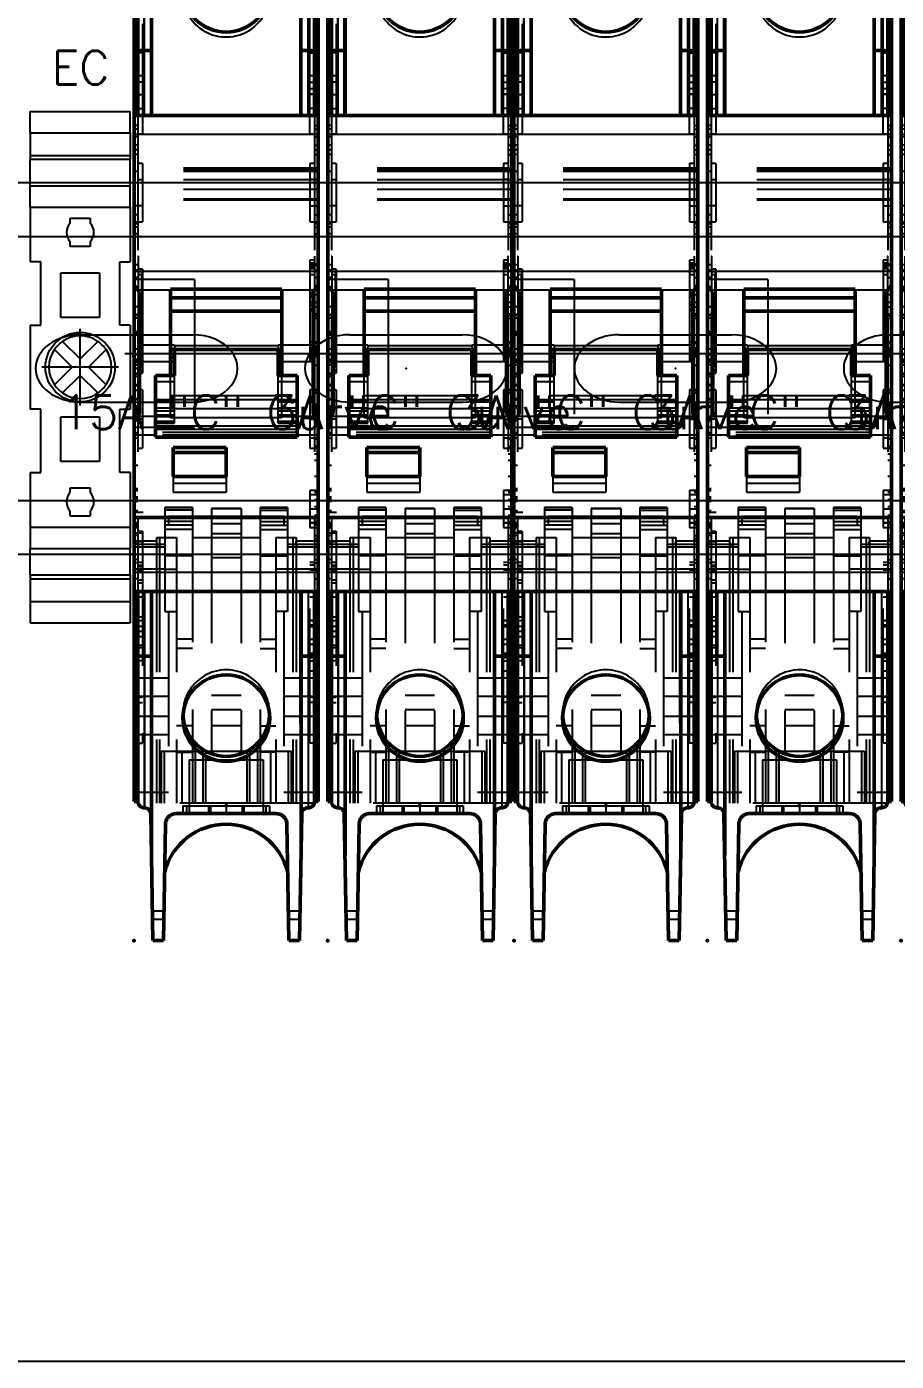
# Model space of a CAD drawing. Header units: inches. Extents: x 0.1 to 89.7, y 0.1 to 57.6.
# Drawn here: x 64.661 to 67.869, y 20.3 to 25.224 of the extents above; entities that cross this region are included whole.
import ezdxf
from ezdxf.enums import TextEntityAlignment as Align

# ---------------------------------------------------------------- set-up
doc = ezdxf.new("R2010")
doc.units = ezdxf.units.IN
doc.header["$MEASUREMENT"] = 0
for name, pattern in [('CENTER', [2, 1.25, -0.25, 0.25, -0.25]), ('DASHED', [0.75, 0.5, -0.25]), ('DOT_CENTER', [14, 12, -1, 0, -1])]:
    doc.linetypes.add(name, pattern=pattern)
for name, color, linetype in [('1', 7, 'Continuous'), ('PMISC', 7, 'Continuous'), ('PRTG', 130, 'Continuous'), ('PSYMS', 7, 'Continuous')]:
    doc.layers.add(name, color=color, linetype=linetype)
for name, color, linetype, lineweight in [('2d ConnectionPoints', 7, 'Continuous', 50), ('AM_0', 7, 'Continuous', 50), ('AM_4', 3, 'Continuous', 25), ('AM_7', 7, 'CENTER', 25), ('AM_9', 6, 'DASHED', 25)]:
    doc.layers.add(name, color=color, linetype=linetype, lineweight=lineweight)
doc.styles.get("Standard").update_dxf_attribs({"font": 'arial.ttf'})
doc.styles.add('WD', font='romans.shx', dxfattribs={"height": 0.185})

# ---------------------------------------------------------------- blocks, each defined once
blk = doc.blocks.new('E_NS_35_N-select__2', base_point=(-140.35, 64.25))
at = {"color": 7, "linetype": 'Continuous'}
for p, q in [((-138.32, 73.75), (-140.35, 73.75)), ((-140.35, 64.25), (-140.35, 73.75)), ((-138.32, 73.75), (-136.17, 73.75)), ((-138.32, 64.25), (-138.32, 73.75)), ((-136.17, 73.75), (-135.79, 73.75)), ((-136.17, 64.25), (-136.17, 73.75)), ((-133.28, 73.75), (-135.79, 73.75)), ((-135.79, 73.75), (-135.79, 64.25)), ((-131.25, 73.75), (-133.28, 73.75)), ((-133.28, 64.25), (-133.28, 73.75)), ((-131.25, 73.75), (-126.05, 73.75)), ((-131.25, 64.25), (-131.25, 73.75)), ((-126.05, 72.75), (-126.05, 73.75)), ((-120.05, 73.75), (-120.05, 72.75)), ((-120.05, 73.75), (-112.05, 73.75)), ((-112.05, 72.75), (-112.05, 73.75)), ((-106.05, 73.75), (-106.05, 72.75)), ((-106.05, 73.75), (-100.85, 73.75)), ((-100.85, 73.75), (-98.82, 73.75)), ((-100.85, 64.25), (-100.85, 73.75)), ((-96.31, 73.75), (-98.82, 73.75)), ((-98.82, 64.25), (-98.82, 73.75)), ((-96.31, 73.75), (-95.93, 73.75)), ((-96.31, 64.25), (-96.31, 73.75)), ((-95.93, 73.75), (-93.78, 73.75)), ((-95.93, 64.25), (-95.93, 73.75)), ((-93.78, 73.75), (-91.75, 73.75)), ((-93.78, 64.25), (-93.78, 73.75)), ((-91.75, 64.25), (-91.75, 73.75)), ((-120.05, 72.75), (-126.05, 72.75)), ((-106.05, 72.75), (-112.05, 72.75)), ((-117.73, 71.45), (-117.73, 71.45)), ((-116.05, 69.78), (-117.73, 71.45)), ((-114.37, 71.45), (-116.05, 69.78)), ((-114.37, 71.45), (-114.37, 71.45)), ((-130.2, 68.05), (-130.2, 69.95)), ((-130.2, 69.95), (-129.74, 69.95)), ((-127.96, 69.95), (-127.5, 69.95)), ((-127.5, 69.95), (-127.5, 68.05)), ((-125.02, 67.16), (-125.02, 70.84)), ((-125.02, 70.84), (-120.78, 70.84)), ((-120.78, 70.84), (-120.78, 67.16)), ((-118.5, 70.68), (-118.5, 70.68)), ((-118.5, 70.68), (-116.83, 69)), ((-115.27, 69), (-113.6, 70.68)), ((-113.6, 70.68), (-113.6, 70.68)), ((-111.32, 67.16), (-111.32, 70.84)), ((-111.32, 70.84), (-107.08, 70.84)), ((-107.08, 70.84), (-107.08, 67.16)), ((-104.6, 69.95), (-104.14, 69.95)), ((-104.6, 68.05), (-104.6, 69.95)), ((-102.36, 69.95), (-101.9, 69.95)), ((-101.9, 69.95), (-101.9, 68.05)), ((-116.83, 69), (-118.5, 67.32)), ((-113.6, 67.32), (-115.27, 69)), ((-129.74, 68.05), (-130.2, 68.05)), ((-127.5, 68.05), (-127.96, 68.05)), ((-118.5, 67.32), (-118.5, 67.32)), ((-117.73, 66.55), (-116.05, 68.22)), ((-116.05, 68.22), (-114.37, 66.55)), ((-113.6, 67.32), (-113.6, 67.32)), ((-104.14, 68.05), (-104.6, 68.05)), ((-101.9, 68.05), (-102.36, 68.05)), ((-120.78, 67.16), (-125.02, 67.16)), ((-117.73, 66.55), (-117.73, 66.55)), ((-114.37, 66.55), (-114.37, 66.55)), ((-107.08, 67.16), (-111.32, 67.16)), ((-126.05, 65.25), (-126.05, 64.25)), ((-120.05, 65.25), (-126.05, 65.25)), ((-120.05, 64.25), (-120.05, 65.25)), ((-112.05, 65.25), (-112.05, 64.25)), ((-106.05, 65.25), (-112.05, 65.25)), ((-106.05, 64.25), (-106.05, 65.25)), ((-138.32, 64.25), (-140.35, 64.25)), ((-138.32, 64.25), (-136.17, 64.25)), ((-136.17, 64.25), (-135.79, 64.25)), ((-133.28, 64.25), (-135.79, 64.25)), ((-131.25, 64.25), (-133.28, 64.25)), ((-131.25, 64.25), (-126.05, 64.25)), ((-120.05, 64.25), (-112.05, 64.25)), ((-106.05, 64.25), (-100.85, 64.25)), ((-100.85, 64.25), (-98.82, 64.25)), ((-96.31, 64.25), (-98.82, 64.25)), ((-96.31, 64.25), (-95.93, 64.25)), ((-95.93, 64.25), (-93.78, 64.25)), ((-93.78, 64.25), (-91.75, 64.25))]:
    blk.add_line(p, q, dxfattribs=at)
blk.add_circle((-116.05, 69), 3.3, dxfattribs=at)
for centre, radius, start, end in [((-116.05, 69), 2.97, 124.3344, 145.6656), ((-116.05, 69), 2.97, 55.6625, 124.3375), ((-116.05, 69), 2.97, 34.3344, 55.6656), ((-128.85, 69), 1.3, 47.0329, 132.9671), ((-116.05, 69), 2.97, 145.6625, 214.3375), ((-116.05, 69), 2.97, 325.6625, 34.3375), ((-103.25, 69), 1.3, 47.0329, 132.9671), ((-128.85, 69), 1.3, 227.0329, 312.9671), ((-116.05, 69), 2.97, 214.3344, 235.6656), ((-116.05, 69), 2.97, 304.3344, 325.6656), ((-103.25, 69), 1.3, 227.0329, 312.9671), ((-116.05, 69), 2.97, 235.6625, 304.3375)]:
    blk.add_arc(centre, radius, start, end, dxfattribs=at)
at = {"layer": '1', "color": 2, "linetype": 'DOT_CENTER'}
for p, q in [((-116.05, 72.63), (-116.05, 65.37)), ((-112.42, 69), (-119.68, 69))]:
    blk.add_line(p, q, dxfattribs=at)
blk = doc.blocks.new('PHOENIX_END_CLAMP_1')
at = {"xscale": 0.03909317721805836, "yscale": 0.03909317721805836, "zscale": 0.03909317721805836, "rotation": 270}
blk.add_blockref('E_NS_35_N-select__2', (0, 1.8999), dxfattribs=at)
at = {"style": 'WD', "width": 0.7}
for tag, p in [('DESC1', (0.1875, 2.4688)), ('DESC2', (0.1875, 2.3125)), ('DESC3', (0.1875, 2.1646))]:
    blk.add_attdef(tag, text='', height=0.125, dxfattribs=at).set_placement(p, align=Align.CENTER)
at = {"style": 'WD'}
blk.add_attdef('TAG1', text='', height=0.125, dxfattribs=at).set_placement((0.1875, 2), align=Align.CENTER)
at = {"style": 'WD', "flags": 9}
blk.add_attdef('FAMILY', (0.3922, 1.9648), '', height=0.01, dxfattribs=at)
for tag, p in [('ASSYCODE', (0.4175, 1.8839)), ('MFG', (0.4153, 1.9012)), ('CAT', (0.4172, 1.9207))]:
    blk.add_attdef(tag, text='', height=0.01, dxfattribs=at).set_placement(p, align=Align.CENTER)
blk = doc.blocks.new('1489_1P_MINIATURE')
at = {"layer": '2d ConnectionPoints'}
for p in [(0.0102, 2.1696), (0.352, 0.501), (0.0102, 0)]:
    blk.add_point(p, dxfattribs=at)
at = {"layer": 'AM_0'}
for p, q in [((0.0744, 4.0439), (0.0747, 3.0646)), ((0.6293, 3.0646), (0.6296, 4.0439)), ((0.0102, 3.8446), (0.0102, 2.1875)), ((0.0239, 3.0646), (0.0239, 3.8446)), ((0.6801, 3.0646), (0.6801, 3.8446)), ((0.6938, 0.5167), (0.6938, 3.8446)), ((0.0141, 3.4772), (0.0141, 3.0646)), ((0.0141, 3.3318), (0.0102, 3.3318)), ((0.6801, 3.3593), (0.6899, 3.3593)), ((0.6899, 3.3593), (0.6899, 3.0646)), ((0.0475, 3.3052), (0.0482, 3.3052)), ((0.0717, 3.306), (0.0744, 3.3114)), ((0.6296, 3.3114), (0.6323, 3.306)), ((0.6559, 3.3052), (0.6565, 3.3052)), ((0.6899, 3.32), (0.6938, 3.32)), ((0.0141, 3.2415), (0.0102, 3.2415)), ((0.6899, 3.2532), (0.6938, 3.2532)), ((0.0141, 3.1881), (0.0102, 3.1881)), ((0.6801, 3.1432), (0.6899, 3.1432)), ((0.0102, 3.0899), (0.0141, 3.0899)), ((0.6938, 3.0646), (0.0102, 3.0646)), ((0.0298, 1.9654), (0.0298, 2.3958)), ((0.1457, 2.4198), (0.5583, 2.4198)), ((0.1457, 2.0983), (0.1457, 2.4198)), ((0.5583, 2.3869), (0.1457, 2.3869)), ((0.5583, 2.0983), (0.5583, 2.4198)), ((0.6742, 2.3958), (0.6742, 1.9654)), ((0.5583, 2.3378), (0.1457, 2.3378)), ((0.1457, 2.195), (0.5583, 2.195)), ((0.1595, 2.195), (0.1595, 2.0983)), ((0.5445, 2.195), (0.5445, 2.0983)), ((0.0102, 2.1737), (0.0102, 0.5167)), ((0.1595, 2.1662), (0.1457, 2.1662)), ((0.5583, 2.1662), (0.5445, 2.1662)), ((0.1595, 2.0983), (0.0888, 2.0983)), ((0.0888, 2.0983), (0.0888, 1.869)), ((0.6153, 2.0983), (0.5445, 2.0983)), ((0.6153, 2.0983), (0.6153, 1.869)), ((0.0888, 1.869), (0.6153, 1.869)), ((0.352, 1.8317), (0.1556, 1.8317)), ((0.1556, 1.8317), (0.1556, 1.7232)), ((0.1556, 1.8125), (0.352, 1.8125)), ((0.352, 1.8317), (0.352, 1.7232)), ((0.352, 1.7232), (0.1556, 1.7232)), ((0.6938, 1.5716), (0.0102, 1.5716)), ((0.6938, 1.2966), (0.0102, 1.2966)), ((0.0239, 1.2966), (0.0239, 0.5167)), ((0.0744, 0.3173), (0.0747, 1.2966)), ((0.6293, 1.2966), (0.6296, 0.3173)), ((0.6801, 1.2966), (0.6801, 0.5167)), ((0.6801, 1.2573), (0.6938, 1.2573)), ((0.0239, 1.2146), (0.0102, 1.2146)), ((0.6938, 1.218), (0.6801, 1.218)), ((0.0239, 1.1473), (0.0102, 1.1473)), ((0.0239, 1.1316), (0.0102, 1.1316)), ((0.0482, 1.056), (0.0475, 1.056)), ((0.0744, 1.0499), (0.0717, 1.0552)), ((0.6323, 1.0552), (0.6296, 1.0499)), ((0.6565, 1.056), (0.6559, 1.056)), ((0.0239, 1.0333), (0.0102, 1.0333)), ((0.6801, 1.0215), (0.6938, 1.0215)), ((0.0239, 0.7328), (0.0102, 0.7328)), ((0.6801, 0.7328), (0.6938, 0.7328)), ((0.0239, 0.5167), (0.0102, 0.5167)), ((0.6801, 0.5167), (0.6938, 0.5167)), ((0.0475, 0.4931), (0.0482, 0.4931)), ((0.0717, 0.4699), (0.0799, 0)), ((0.1661, 0.4715), (0.538, 0.4715)), ((0.6241, 0), (0.6323, 0.4699)), ((0.6559, 0.4931), (0.6565, 0.4931)), ((0.1192, 0), (0.1268, 0.4329)), ((0.5773, 0.4329), (0.5848, 0)), ((0.1192, 0), (0.0799, 0)), ((0.6241, 0), (0.5848, 0))]:
    blk.add_line(p, q, dxfattribs=at)
for points in [[(0.0239, 3.3044), (0.024, 3.3045), (0.0243, 3.3045), (0.0247, 3.3046), (0.0254, 3.3047), (0.0262, 3.3047), (0.0271, 3.3048), (0.0282, 3.3049), (0.0295, 3.3049), (0.0308, 3.305), (0.0324, 3.305), (0.034, 3.3051), (0.0357, 3.3051), (0.0376, 3.3051), (0.0395, 3.3052), (0.0414, 3.3052), (0.0434, 3.3052), (0.0455, 3.3052), (0.0475, 3.3052)], [(0.0482, 3.3052), (0.0502, 3.3052), (0.0523, 3.3052), (0.0543, 3.3053), (0.0562, 3.3053), (0.0581, 3.3053), (0.0599, 3.3053), (0.0617, 3.3054), (0.0633, 3.3054), (0.0648, 3.3055), (0.0662, 3.3055), (0.0675, 3.3056), (0.0686, 3.3056), (0.0695, 3.3057), (0.0703, 3.3058), (0.0709, 3.3058), (0.0714, 3.3059), (0.0716, 3.306), (0.0717, 3.306)], [(0.6323, 3.306), (0.6324, 3.306), (0.6327, 3.3059), (0.6332, 3.3058), (0.6339, 3.3058), (0.6347, 3.3057), (0.6357, 3.3056), (0.6368, 3.3056), (0.6381, 3.3055), (0.6395, 3.3055), (0.641, 3.3054), (0.6427, 3.3054), (0.6444, 3.3053), (0.6463, 3.3053), (0.6482, 3.3053), (0.6502, 3.3052), (0.6522, 3.3052), (0.6542, 3.3052), (0.6559, 3.3052)], [(0.6565, 3.3052), (0.6586, 3.3052), (0.6606, 3.3052), (0.6626, 3.3052), (0.6646, 3.3052), (0.6665, 3.3051), (0.6683, 3.3051), (0.67, 3.3051), (0.6717, 3.305), (0.6732, 3.305), (0.6746, 3.3049), (0.6758, 3.3049), (0.6769, 3.3048), (0.6779, 3.3047), (0.6787, 3.3047), (0.6793, 3.3046), (0.6797, 3.3045), (0.68, 3.3045), (0.6801, 3.3044)], [(0.0102, 2.4362), (0.013, 2.4314), (0.0158, 2.4269), (0.0186, 2.4228), (0.0212, 2.4191), (0.024, 2.4152)], [(0.68, 2.4152), (0.6822, 2.4182), (0.6847, 2.4216), (0.6874, 2.4257), (0.6902, 2.4301), (0.6938, 2.4362)], [(0.0298, 2.3958), (0.0295, 2.4012), (0.0285, 2.4062), (0.0267, 2.4109), (0.024, 2.4152)], [(0.68, 2.4152), (0.6774, 2.4111), (0.6756, 2.4065), (0.6746, 2.4014), (0.6742, 2.3958)], [(0.0102, 2.1875), (0.0104, 2.1806), (0.0102, 2.1737)], [(0.024, 1.946), (0.0218, 1.943), (0.0194, 1.9396), (0.0166, 1.9356), (0.0138, 1.9311), (0.0102, 1.925)], [(0.024, 1.946), (0.0266, 1.9502), (0.0284, 1.9547), (0.0295, 1.9599), (0.0298, 1.9654)], [(0.6742, 1.9654), (0.6745, 1.96), (0.6756, 1.955), (0.6774, 1.9503), (0.68, 1.946)], [(0.6938, 1.925), (0.691, 1.9299), (0.6882, 1.9343), (0.6854, 1.9385), (0.6829, 1.9422), (0.68, 1.946)], [(0.0475, 1.056), (0.0455, 1.056), (0.0434, 1.056), (0.0414, 1.056), (0.0395, 1.0561), (0.0376, 1.0561), (0.0357, 1.0561), (0.034, 1.0562), (0.0324, 1.0562), (0.0308, 1.0562), (0.0295, 1.0563), (0.0282, 1.0564), (0.0271, 1.0564), (0.0262, 1.0565), (0.0254, 1.0565), (0.0247, 1.0566), (0.0243, 1.0567), (0.024, 1.0568), (0.0239, 1.0568)], [(0.0717, 1.0552), (0.0716, 1.0553), (0.0713, 1.0553), (0.0708, 1.0554), (0.0702, 1.0555), (0.0693, 1.0555), (0.0684, 1.0556), (0.0672, 1.0557), (0.066, 1.0557), (0.0645, 1.0558), (0.063, 1.0558), (0.0613, 1.0559), (0.0596, 1.0559), (0.0577, 1.0559), (0.0558, 1.056), (0.0539, 1.056), (0.0518, 1.056), (0.0498, 1.056), (0.0482, 1.056)], [(0.6559, 1.056), (0.6538, 1.056), (0.6518, 1.056), (0.6498, 1.056), (0.6478, 1.056), (0.6459, 1.0559), (0.6441, 1.0559), (0.6424, 1.0559), (0.6407, 1.0558), (0.6392, 1.0558), (0.6378, 1.0557), (0.6366, 1.0557), (0.6355, 1.0556), (0.6345, 1.0555), (0.6337, 1.0555), (0.6331, 1.0554), (0.6327, 1.0553), (0.6324, 1.0553), (0.6323, 1.0552)], [(0.6801, 1.0568), (0.68, 1.0568), (0.6797, 1.0567), (0.6793, 1.0566), (0.6787, 1.0565), (0.6779, 1.0565), (0.6769, 1.0564), (0.6758, 1.0564), (0.6746, 1.0563), (0.6732, 1.0562), (0.6717, 1.0562), (0.67, 1.0562), (0.6683, 1.0561), (0.6665, 1.0561), (0.6646, 1.0561), (0.6626, 1.056), (0.6606, 1.056), (0.6586, 1.056), (0.6565, 1.056)], [(0.0239, 0.5167), (0.024, 0.5146), (0.0243, 0.5126), (0.0247, 0.5106), (0.0254, 0.5086), (0.0262, 0.5067), (0.0271, 0.5049), (0.0282, 0.5031), (0.0295, 0.5015), (0.0308, 0.5), (0.0324, 0.4986), (0.034, 0.4974), (0.0357, 0.4963), (0.0376, 0.4953), (0.0395, 0.4945), (0.0414, 0.4939), (0.0434, 0.4935), (0.0455, 0.4932), (0.0475, 0.4931)], [(0.6565, 0.4931), (0.6586, 0.4932), (0.6606, 0.4935), (0.6626, 0.4939), (0.6646, 0.4945), (0.6665, 0.4953), (0.6683, 0.4963), (0.67, 0.4974), (0.6717, 0.4986), (0.6732, 0.5), (0.6746, 0.5015), (0.6758, 0.5031), (0.6769, 0.5049), (0.6779, 0.5067), (0.6787, 0.5086), (0.6793, 0.5106), (0.6797, 0.5126), (0.68, 0.5146), (0.6801, 0.5167)], [(0.0482, 0.4931), (0.0502, 0.493), (0.0523, 0.4927), (0.0543, 0.4923), (0.0562, 0.4917), (0.0581, 0.4909), (0.0599, 0.4899), (0.0617, 0.4888), (0.0633, 0.4876), (0.0648, 0.4862), (0.0662, 0.4847), (0.0675, 0.483), (0.0686, 0.4813), (0.0695, 0.4795), (0.0703, 0.4776), (0.0709, 0.4756), (0.0714, 0.4736), (0.0716, 0.4716), (0.0717, 0.4699)], [(0.1268, 0.4329), (0.127, 0.4363), (0.1275, 0.4397), (0.1283, 0.443), (0.1294, 0.4463), (0.1307, 0.4494), (0.1324, 0.4524), (0.1343, 0.4553), (0.1364, 0.458), (0.1388, 0.4605), (0.1413, 0.4627), (0.1441, 0.4648), (0.147, 0.4666), (0.1501, 0.4681), (0.1533, 0.4693), (0.1566, 0.4703), (0.1599, 0.471), (0.1633, 0.4714), (0.1661, 0.4715)], [(0.538, 0.4715), (0.5414, 0.4713), (0.5448, 0.4709), (0.5481, 0.4701), (0.5514, 0.4691), (0.5546, 0.4678), (0.5576, 0.4662), (0.5605, 0.4644), (0.5632, 0.4623), (0.5658, 0.46), (0.5681, 0.4574), (0.5702, 0.4547), (0.572, 0.4518), (0.5736, 0.4488), (0.5749, 0.4456), (0.5759, 0.4424), (0.5767, 0.439), (0.5771, 0.4356), (0.5773, 0.4329)], [(0.6323, 0.4699), (0.6324, 0.472), (0.6327, 0.474), (0.6332, 0.476), (0.6339, 0.478), (0.6347, 0.4799), (0.6357, 0.4817), (0.6368, 0.4834), (0.6381, 0.485), (0.6395, 0.4865), (0.641, 0.4878), (0.6427, 0.4891), (0.6444, 0.4901), (0.6463, 0.4911), (0.6482, 0.4918), (0.6502, 0.4924), (0.6522, 0.4928), (0.6542, 0.493), (0.6559, 0.4931)]]:
    blk.add_lwpolyline(points, dxfattribs=at)
blk.add_arc((0.352, 0.1965), 0.2357, 14.3926, 165.6074, dxfattribs=at)
for centre, major_axis in [((0.3518, 3.535), (0.1611, 0)), ((0.3523, 0.8262), (-0.1611, 0))]:
    blk.add_ellipse(centre, major_axis=major_axis, ratio=0.997564, dxfattribs=at)
blk.add_ellipse((0.3523, 0.8447), major_axis=(-0.1611, 0), ratio=0.997564, start_param=0.057594, end_param=3.083999, dxfattribs=at)
at = {"layer": 'AM_4'}
for p, q in [((0.0475, 3.0646), (0.0475, 3.8681)), ((0.0482, 3.0646), (0.0482, 3.8681)), ((0.0717, 3.0646), (0.0717, 3.8913)), ((0.6323, 3.0646), (0.6323, 3.8913)), ((0.6559, 3.0646), (0.6559, 3.8681)), ((0.6565, 3.0646), (0.6565, 3.8681)), ((0.0141, 3.3122), (0.0102, 3.3122)), ((0.6899, 3.3004), (0.6938, 3.3004)), ((0.6899, 3.2729), (0.6938, 3.2729)), ((0.0141, 3.2611), (0.0102, 3.2611)), ((0.0239, 3.2415), (0.0141, 3.2415)), ((0.6801, 3.1629), (0.6899, 3.1629)), ((0.6801, 3.0843), (0.6899, 3.0843)), ((0.6938, 2.9942), (0.0102, 2.9942)), ((0.6938, 2.4843), (0.0102, 2.4843)), ((0.1457, 2.4152), (0.024, 2.4152)), ((0.68, 2.4152), (0.5583, 2.4152)), ((0.6153, 2.008), (0.0888, 2.008)), ((0.0888, 1.946), (0.024, 1.946)), ((0.68, 1.946), (0.6153, 1.946)), ((0.6153, 1.911), (0.0888, 1.911)), ((0.6153, 1.8977), (0.0888, 1.8977)), ((0.0888, 1.8769), (0.0102, 1.8769)), ((0.6938, 1.8769), (0.6153, 1.8769)), ((0.6938, 1.3671), (0.0102, 1.3671)), ((0.0475, 1.2966), (0.0475, 0.4931)), ((0.0482, 1.2966), (0.0482, 0.4931)), ((0.0717, 1.2966), (0.0717, 0.4699)), ((0.6323, 1.2966), (0.6323, 0.4699)), ((0.6559, 1.2966), (0.6559, 0.4931)), ((0.6565, 1.2966), (0.6565, 0.4931)), ((0.6801, 1.2376), (0.6938, 1.2376)), ((0.6801, 1.2353), (0.6938, 1.2353)), ((0.0239, 1.1119), (0.0102, 1.1119)), ((0.0239, 1.053), (0.0102, 1.053)), ((0.1211, 0.1096), (0.078, 0.1096)), ((0.626, 0.1096), (0.5829, 0.1096))]:
    blk.add_line(p, q, dxfattribs=at)
at = {"layer": 'AM_7'}
for p, q in [((0.0425, 3.2965), (0.0231, 3.2965)), ((0.6615, 3.2965), (0.681, 3.2965)), ((0.0095, 2.326), (0.0255, 2.326)), ((0.6946, 2.326), (0.6786, 2.326)), ((-0.024, 2.1806), (0.728, 2.1806)), ((0.01, 2.1551), (0.0143, 2.1551)), ((0.694, 2.1551), (0.6897, 2.1551)), ((0.0425, 1.937), (0.0231, 1.937)), ((0.6608, 1.937), (0.6954, 1.937)), ((0.0095, 1.8871), (0.0246, 1.8871)), ((0.6954, 1.8663), (0.6608, 1.8663)), ((0.0086, 1.5913), (0.0432, 1.5913)), ((0.6608, 1.603), (0.6954, 1.603)), ((0.6954, 1.552), (0.6608, 1.552)), ((0.0425, 1.1669), (0.0231, 1.1669)), ((0.6615, 1.1669), (0.681, 1.1669)), ((0.6608, 1.1198), (0.6954, 1.1198)), ((0.6615, 1.051), (0.681, 1.051))]:
    blk.add_line(p, q, dxfattribs=at)
at = {"layer": 'AM_9'}
for p, q in [((0.6624, 2.9959), (0.6624, 3.654)), ((0.0416, 3.4042), (0.0416, 2.9959)), ((0.6801, 3.3004), (0.6899, 3.3004)), ((0.0239, 3.1737), (0.0141, 3.1737)), ((0.0416, 3.212), (0.0239, 3.212)), ((0.0239, 3.1887), (0.0416, 3.1887)), ((0.6801, 3.212), (0.6624, 3.212)), ((0.6624, 3.1884), (0.6801, 3.1884)), ((0.0239, 3.139), (0.0141, 3.139)), ((0.0239, 3.1419), (0.0416, 3.1419)), ((0.6801, 3.1629), (0.6624, 3.1629)), ((0.6801, 3.1432), (0.6624, 3.1432)), ((0.6801, 3.1419), (0.6624, 3.1419)), ((0.0239, 3.0897), (0.0416, 3.0897)), ((0.6801, 3.0897), (0.6624, 3.0897)), ((0.0141, 1.9818), (0.0141, 3.0646)), ((0.0239, 3.027), (0.0141, 3.027)), ((0.0239, 3.0646), (0.0239, 1.2966)), ((0.6801, 3.0646), (0.6801, 1.2966)), ((0.6801, 3.027), (0.6899, 3.027)), ((0.6899, 3.0646), (0.6899, 1.5559)), ((0.0239, 3.0136), (0.0102, 3.0136)), ((0.0239, 2.9849), (0.0102, 2.9849)), ((0.0239, 2.9854), (0.0141, 2.9854)), ((0.0239, 2.9959), (0.0416, 2.9959)), ((0.6624, 2.9959), (0.6801, 2.9959)), ((0.6801, 3.0136), (0.6938, 3.0136)), ((0.6801, 2.9854), (0.6899, 2.9854)), ((0.6801, 2.9849), (0.6938, 2.9849)), ((0.0239, 2.9546), (0.0102, 2.9546)), ((0.0239, 2.9365), (0.0141, 2.9365)), ((0.6801, 2.9546), (0.6938, 2.9546)), ((0.6801, 2.9365), (0.6899, 2.9365)), ((0.0239, 2.9193), (0.0102, 2.9193)), ((0.0141, 2.88), (0.0102, 2.88)), ((0.0416, 2.8859), (0.0239, 2.8859)), ((0.0416, 2.8859), (0.0416, 2.6698)), ((0.6624, 2.8859), (0.6624, 2.6698)), ((0.6801, 2.8859), (0.6624, 2.8859)), ((0.6801, 2.9193), (0.6938, 2.9193)), ((0.6899, 2.88), (0.6938, 2.88)), ((0.6938, 2.8682), (0.0102, 2.8682)), ((0.6938, 2.8624), (0.0102, 2.8624)), ((0.6938, 2.8564), (0.0102, 2.8564)), ((0.0239, 2.8559), (0.0102, 2.8559)), ((0.6938, 2.8258), (0.0102, 2.8258)), ((0.0239, 2.8269), (0.0416, 2.8269)), ((0.6801, 2.8269), (0.6624, 2.8269)), ((0.6801, 2.8559), (0.6938, 2.8559)), ((0.6938, 2.7896), (0.0102, 2.7896)), ((0.6938, 2.7538), (0.0102, 2.7538)), ((0.6938, 2.7503), (0.0102, 2.7503)), ((0.0416, 2.7287), (0.0102, 2.7287)), ((0.6624, 2.7287), (0.6938, 2.7287)), ((0.0239, 2.6947), (0.0102, 2.6947)), ((0.6801, 2.6947), (0.6938, 2.6947)), ((0.0102, 2.6698), (0.0416, 2.6698)), ((0.0239, 2.6613), (0.0102, 2.6613)), ((0.0239, 2.6494), (0.0102, 2.6494)), ((0.6624, 2.6698), (0.6938, 2.6698)), ((0.6938, 2.6613), (0.6801, 2.6613)), ((0.6801, 2.6494), (0.6938, 2.6494)), ((0.0239, 2.6244), (0.0102, 2.6244)), ((0.6801, 2.6244), (0.6938, 2.6244)), ((0.0247, 2.5421), (0.0239, 2.5421)), ((0.0247, 2.5421), (0.0247, 2.1099)), ((0.6793, 2.5421), (0.6793, 2.1099)), ((0.6801, 2.5421), (0.6793, 2.5421)), ((0.0239, 2.5102), (0.0102, 2.5102)), ((0.0239, 2.4894), (0.0102, 2.4894)), ((0.0416, 2.4934), (0.0247, 2.4934)), ((0.0247, 2.4854), (0.0416, 2.4854)), ((0.0416, 2.4934), (0.0416, 2.1079)), ((0.6624, 2.5275), (0.6624, 2.1531)), ((0.6793, 2.5275), (0.6624, 2.5275)), ((0.6793, 2.5164), (0.6624, 2.5164)), ((0.6793, 2.514), (0.6624, 2.514)), ((0.6938, 2.5127), (0.6624, 2.5127)), ((0.6938, 2.5071), (0.6624, 2.5071)), ((0.6938, 2.507), (0.6624, 2.507)), ((0.6793, 2.5032), (0.6624, 2.5032)), ((0.6793, 2.5004), (0.6624, 2.5004)), ((0.6793, 2.4953), (0.6624, 2.4953)), ((0.6801, 2.5102), (0.6938, 2.5102)), ((0.6801, 2.4894), (0.6938, 2.4894)), ((0.0239, 2.462), (0.0102, 2.462)), ((0.2341, 2.4556), (0.0102, 2.4556)), ((0.0247, 2.4734), (0.0416, 2.4734)), ((0.0416, 2.4776), (0.0377, 2.4776)), ((0.0377, 2.4776), (0.0377, 2.1315)), ((0.0377, 2.4736), (0.0416, 2.4736)), ((0.0377, 2.4657), (0.0416, 2.4657)), ((0.2341, 2.4556), (0.2341, 1.9056)), ((0.6793, 2.472), (0.6624, 2.472)), ((0.6801, 2.4622), (0.6793, 2.4622)), ((0.6801, 2.462), (0.6938, 2.462)), ((0.0247, 2.4167), (0.0416, 2.4167)), ((0.0377, 2.4026), (0.0416, 2.4026)), ((0.6801, 2.4069), (0.6624, 2.4069)), ((0.6938, 2.3984), (0.6624, 2.3984)), ((0.6801, 2.391), (0.6624, 2.391)), ((0.0239, 2.3537), (0.0102, 2.3537)), ((0.0247, 2.3527), (0.0416, 2.3527)), ((0.0377, 2.3642), (0.0416, 2.3642)), ((0.6938, 2.3697), (0.6624, 2.3697)), ((0.6793, 2.3586), (0.6624, 2.3586)), ((0.6793, 2.3455), (0.6624, 2.3455)), ((0.6793, 2.3422), (0.6624, 2.3422)), ((0.6624, 2.3405), (0.6793, 2.3405)), ((0.6793, 2.3601), (0.6801, 2.3601)), ((0.6801, 2.3537), (0.6938, 2.3537)), ((0.0239, 2.3209), (0.0102, 2.3209)), ((0.0239, 2.3121), (0.0102, 2.3121)), ((0.0141, 2.2872), (0.0102, 2.2872)), ((0.0247, 2.3132), (0.0416, 2.3132)), ((0.0377, 2.3113), (0.0416, 2.3113)), ((0.6801, 2.3209), (0.6938, 2.3209)), ((0.6801, 2.3121), (0.6938, 2.3121)), ((0.6899, 2.2906), (0.6938, 2.2906)), ((0.0239, 2.261), (0.0102, 2.261)), ((0.0141, 2.2558), (0.0102, 2.2558)), ((0.0416, 2.2533), (0.0102, 2.2533)), ((0.0239, 2.2478), (0.0102, 2.2478)), ((0.6899, 2.2591), (0.6938, 2.2591)), ((0.0141, 2.2042), (0.0102, 2.2042)), ((0.0239, 2.1963), (0.0141, 2.1963)), ((0.1595, 2.2111), (0.0298, 2.2111)), ((0.1595, 2.2111), (0.1595, 2.195)), ((0.1595, 2.2106), (0.5445, 2.2106)), ((0.5445, 2.2111), (0.5445, 2.195)), ((0.6742, 2.2111), (0.5445, 2.2111)), ((0.6793, 2.2236), (0.6624, 2.2236)), ((0.6938, 2.2222), (0.6624, 2.2222)), ((0.6938, 2.2005), (0.6624, 2.2005)), ((0.6938, 2.1929), (0.6624, 2.1929)), ((0.6793, 2.189), (0.6624, 2.189)), ((0.6938, 2.1857), (0.6624, 2.1857)), ((0.6938, 2.1855), (0.6624, 2.1855)), ((0.6938, 2.1853), (0.6624, 2.1853)), ((0.6793, 2.1847), (0.6624, 2.1847)), ((0.6938, 2.1837), (0.6624, 2.1837)), ((0.6938, 2.1814), (0.6624, 2.1814)), ((0.6801, 2.2187), (0.6938, 2.2187)), ((0.6801, 2.1972), (0.6938, 2.1972)), ((0.6801, 2.1963), (0.6899, 2.1963)), ((0.6938, 2.214), (0.6899, 2.214)), ((0.0239, 2.1751), (0.0102, 2.1751)), ((0.0239, 2.1581), (0.0102, 2.1581)), ((0.0239, 2.1527), (0.0102, 2.1527)), ((0.0239, 2.1474), (0.0102, 2.1474)), ((0.0141, 2.1407), (0.0102, 2.1407)), ((0.0239, 2.1374), (0.0102, 2.1374)), ((0.0247, 2.1772), (0.0416, 2.1772)), ((0.0247, 2.1657), (0.0416, 2.1657)), ((0.0247, 2.1372), (0.0416, 2.1372)), ((0.0298, 2.1502), (0.1595, 2.1502)), ((0.0377, 2.1661), (0.0416, 2.1661)), ((0.0377, 2.1525), (0.0416, 2.1525)), ((0.0377, 2.1333), (0.0416, 2.1333)), ((0.0377, 2.1315), (0.0416, 2.1315)), ((0.5445, 2.1502), (0.6742, 2.1502)), ((0.6938, 2.1739), (0.6624, 2.1739)), ((0.6624, 2.1736), (0.6938, 2.1736)), ((0.6793, 2.17), (0.6624, 2.17)), ((0.6793, 2.1698), (0.6624, 2.1698)), ((0.6624, 2.1688), (0.6938, 2.1688)), ((0.6793, 2.1679), (0.6624, 2.1679)), ((0.6793, 2.1657), (0.6624, 2.1657)), ((0.6793, 2.1583), (0.6624, 2.1583)), ((0.6624, 2.1578), (0.6793, 2.1578)), ((0.6624, 2.1531), (0.6793, 2.1531)), ((0.6801, 2.1761), (0.6938, 2.1761)), ((0.6801, 2.1751), (0.6938, 2.1751)), ((0.6801, 2.1374), (0.6899, 2.1374)), ((0.0102, 2.1079), (0.0416, 2.1079)), ((0.0102, 2.106), (0.0141, 2.106)), ((0.0141, 2.1054), (0.0102, 2.1054)), ((0.0239, 2.1032), (0.0102, 2.1032)), ((0.0239, 2.0954), (0.0102, 2.0954)), ((0.0239, 2.1099), (0.0247, 2.1099)), ((0.0247, 2.1194), (0.0416, 2.1194)), ((0.0247, 2.1174), (0.0416, 2.1174)), ((0.1457, 1.9414), (0.1457, 2.0983)), ((0.1595, 1.9213), (0.1595, 2.0983)), ((0.5445, 1.9213), (0.5445, 2.0983)), ((0.5583, 1.9414), (0.5583, 2.0983)), ((0.6793, 2.1099), (0.6801, 2.1099)), ((0.6899, 2.1267), (0.6938, 2.1267)), ((0.6899, 2.1233), (0.6938, 2.1233)), ((0.6899, 2.1056), (0.6938, 2.1056)), ((0.6899, 2.1021), (0.6938, 2.1021)), ((0.6899, 2.0961), (0.6938, 2.0961)), ((0.0141, 2.074), (0.0102, 2.074)), ((0.0239, 2.0639), (0.0102, 2.0639)), ((0.0239, 2.0432), (0.0102, 2.0432)), ((0.0239, 2.0608), (0.0141, 2.0608)), ((0.0416, 2.0451), (0.0239, 2.0451)), ((0.0416, 2.0451), (0.0416, 1.829)), ((0.1595, 2.0755), (0.0888, 2.0755)), ((0.6153, 2.0755), (0.5445, 2.0755)), ((0.6624, 2.0451), (0.6624, 1.829)), ((0.6899, 2.0451), (0.6624, 2.0451)), ((0.6801, 2.0432), (0.6938, 2.0432)), ((0.6801, 2.0344), (0.6938, 2.0344)), ((0.6899, 2.0707), (0.6938, 2.0707)), ((0.6938, 2.0458), (0.6899, 2.0458)), ((0.6899, 2.0453), (0.6938, 2.0453)), ((0.0239, 1.9843), (0.0102, 1.9843)), ((0.0239, 2.0117), (0.0141, 2.0117)), ((0.0239, 2.0084), (0.0141, 2.0084)), ((0.1595, 2.0066), (0.0888, 2.0066)), ((0.1595, 1.9995), (0.0888, 1.9995)), ((0.5583, 2.0235), (0.1457, 2.0235)), ((0.6153, 2.0066), (0.5445, 2.0066)), ((0.6153, 1.9995), (0.5445, 1.9995)), ((0.6801, 1.9919), (0.6938, 1.9919)), ((0.6801, 1.9843), (0.6938, 1.9843)), ((0.6899, 2.0071), (0.6938, 2.0071)), ((0.0102, 1.9823), (0.0239, 1.9823)), ((0.0239, 1.9429), (0.0102, 1.9429)), ((0.0239, 1.9818), (0.0141, 1.9818)), ((0.1595, 1.9771), (0.0888, 1.9771)), ((0.1595, 1.9666), (0.0888, 1.9666)), ((0.1595, 1.9508), (0.0888, 1.9508)), ((0.1457, 1.946), (0.0888, 1.946)), ((0.1595, 1.9454), (0.0888, 1.9454)), ((0.5583, 1.9743), (0.1457, 1.9743)), ((0.5583, 1.9414), (0.1457, 1.9414)), ((0.6153, 1.9771), (0.5445, 1.9771)), ((0.6153, 1.9666), (0.5445, 1.9666)), ((0.6153, 1.9508), (0.5445, 1.9508)), ((0.6153, 1.9454), (0.5445, 1.9454)), ((0.6153, 1.946), (0.5583, 1.946)), ((0.6801, 1.9823), (0.6938, 1.9823)), ((0.2341, 1.9056), (0.0102, 1.9056)), ((0.0239, 1.884), (0.0102, 1.884)), ((0.1595, 1.9284), (0.0888, 1.9284)), ((0.0888, 1.9213), (0.1595, 1.9213)), ((0.6153, 1.8875), (0.0888, 1.8875)), ((0.6153, 1.9284), (0.5445, 1.9284)), ((0.5445, 1.9213), (0.6153, 1.9213)), ((0.6938, 1.9252), (0.6801, 1.9252)), ((0.6801, 1.9205), (0.6938, 1.9205)), ((0.0239, 1.866), (0.0102, 1.866)), ((0.6153, 1.8769), (0.0888, 1.8769)), ((0.6801, 1.8631), (0.6938, 1.8631)), ((0.6801, 1.8365), (0.6899, 1.8365)), ((0.0239, 1.829), (0.0416, 1.829)), ((0.6624, 1.829), (0.6899, 1.829)), ((0.6801, 1.8074), (0.6938, 1.8074)), ((0.0239, 1.764), (0.0102, 1.764)), ((0.6801, 1.7838), (0.6899, 1.7838)), ((0.1556, 1.7232), (0.1556, 1.6655)), ((0.1556, 1.6989), (0.352, 1.6989)), ((0.352, 1.7232), (0.352, 1.6655)), ((0.6801, 1.7248), (0.6899, 1.7248)), ((0.6938, 1.7013), (0.6899, 1.7013)), ((0.0102, 1.6789), (0.0239, 1.6789)), ((0.0102, 1.671), (0.0239, 1.671)), ((0.0239, 1.6471), (0.0102, 1.6471)), ((0.0239, 1.6404), (0.0102, 1.6404)), ((0.1556, 1.6655), (0.352, 1.6655)), ((0.6624, 1.6718), (0.6624, 1.5343)), ((0.6938, 1.6718), (0.6624, 1.6718)), ((0.6938, 1.6549), (0.6624, 1.6549)), ((0.6801, 1.6659), (0.6899, 1.6659)), ((0.6801, 1.6384), (0.6899, 1.6384)), ((0.0239, 1.6325), (0.0102, 1.6325)), ((0.0239, 1.6324), (0.0102, 1.6324)), ((0.0102, 1.6317), (0.0239, 1.6317)), ((0.0239, 1.5961), (0.0102, 1.5961)), ((0.0239, 1.5932), (0.0102, 1.5932)), ((0.1241, 1.6083), (0.1241, 1.2223)), ((0.2263, 1.6083), (0.1241, 1.6083)), ((0.2263, 1.6068), (0.1241, 1.6068)), ((0.2263, 1.5991), (0.1241, 1.5991)), ((0.2263, 1.6083), (0.2263, 0.5108)), ((0.297, 1.6048), (0.297, 0.7033)), ((0.407, 1.6048), (0.297, 1.6048)), ((0.407, 1.6039), (0.297, 1.6039)), ((0.407, 1.6029), (0.297, 1.6029)), ((0.407, 1.6048), (0.407, 0.7033)), ((0.4777, 1.6083), (0.4777, 0.5108)), ((0.5799, 1.6083), (0.4777, 1.6083)), ((0.4777, 1.6068), (0.5799, 1.6068)), ((0.4777, 1.5991), (0.5799, 1.5991)), ((0.5799, 1.6083), (0.5799, 1.2223)), ((0.6938, 1.6109), (0.6801, 1.6109)), ((0.0239, 1.552), (0.0102, 1.552)), ((0.0239, 1.5457), (0.0102, 1.5457)), ((0.0102, 1.5421), (0.0239, 1.5421)), ((0.2263, 1.5563), (0.1241, 1.5563)), ((0.2263, 1.5425), (0.1241, 1.5425)), ((0.1379, 1.5755), (0.1379, 1.5425)), ((0.5662, 1.5755), (0.1379, 1.5755)), ((0.407, 1.574), (0.297, 1.574)), ((0.407, 1.5477), (0.297, 1.5477)), ((0.4777, 1.5563), (0.5799, 1.5563)), ((0.4777, 1.5425), (0.5799, 1.5425)), ((0.5662, 1.5755), (0.5662, 1.5425)), ((0.6624, 1.5512), (0.6938, 1.5512)), ((0.6801, 1.5795), (0.6899, 1.5795)), ((0.6801, 1.5559), (0.6899, 1.5559)), ((0.6801, 1.5457), (0.6938, 1.5457)), ((0.0239, 1.5323), (0.0102, 1.5323)), ((0.0416, 1.5127), (0.0102, 1.5127)), ((0.0239, 1.5041), (0.0102, 1.5041)), ((0.0239, 1.5205), (0.0416, 1.5205)), ((0.0416, 1.5205), (0.0416, 0.7328)), ((0.0927, 1.497), (0.0927, 0.5108)), ((0.0927, 1.497), (0.1674, 1.497)), ((0.1045, 1.497), (0.1045, 0.5108)), ((0.2263, 1.5272), (0.1241, 1.5272)), ((0.1674, 1.497), (0.1674, 0.5108)), ((0.2263, 1.497), (0.4777, 1.497)), ((0.407, 1.5102), (0.297, 1.5102)), ((0.4777, 1.5272), (0.5799, 1.5272)), ((0.5367, 1.497), (0.6113, 1.497)), ((0.5367, 1.497), (0.5367, 0.5108)), ((0.5995, 1.497), (0.5995, 0.5108)), ((0.6113, 1.497), (0.6113, 0.5108)), ((0.6624, 1.5343), (0.6938, 1.5343)), ((0.6801, 1.5048), (0.6938, 1.5048)), ((0.6801, 1.5041), (0.6938, 1.5041)), ((0.6801, 1.493), (0.6938, 1.493)), ((0.0927, 1.4832), (0.0102, 1.4832)), ((0.0416, 1.4812), (0.0102, 1.4812)), ((0.0102, 1.4734), (0.0239, 1.4734)), ((0.1241, 1.4714), (0.0102, 1.4714)), ((0.0416, 1.4616), (0.0102, 1.4616)), ((0.1241, 1.4615), (0.0102, 1.4615)), ((0.6938, 1.4714), (0.5799, 1.4714)), ((0.6938, 1.4615), (0.5799, 1.4615)), ((0.6938, 1.4832), (0.6113, 1.4832)), ((0.0239, 1.4152), (0.0102, 1.4152)), ((0.0239, 1.4027), (0.0102, 1.4027)), ((0.0416, 1.4038), (0.0239, 1.4038)), ((0.0239, 1.3948), (0.0416, 1.3948)), ((0.0239, 1.394), (0.0416, 1.394)), ((0.0239, 1.3903), (0.0416, 1.3903)), ((0.2263, 1.4286), (0.1241, 1.4286)), ((0.407, 1.4343), (0.297, 1.4343)), ((0.407, 1.4213), (0.297, 1.4213)), ((0.4777, 1.4286), (0.5799, 1.4286)), ((0.6624, 0.7328), (0.6624, 1.4038)), ((0.6801, 1.4038), (0.6624, 1.4038)), ((0.6801, 1.3948), (0.6624, 1.3948)), ((0.6801, 1.4152), (0.6938, 1.4152)), ((0.6801, 1.4027), (0.6938, 1.4027)), ((0.1241, 1.3791), (0.0102, 1.3791)), ((0.0239, 1.3784), (0.0102, 1.3784)), ((0.1241, 1.3667), (0.0102, 1.3667)), ((0.0239, 1.3437), (0.0102, 1.3437)), ((0.0239, 1.3822), (0.0416, 1.3822)), ((0.0239, 1.3752), (0.0416, 1.3752)), ((0.0239, 1.3402), (0.0416, 1.3402)), ((0.1241, 1.3795), (0.1674, 1.3795)), ((0.5799, 1.3795), (0.5367, 1.3795)), ((0.6938, 1.3791), (0.5799, 1.3791)), ((0.6938, 1.3667), (0.5799, 1.3667)), ((0.6801, 1.3752), (0.6624, 1.3752)), ((0.6801, 1.3784), (0.6938, 1.3784)), ((0.6801, 1.3437), (0.6938, 1.3437)), ((0.0239, 1.3284), (0.0416, 1.3284)), ((0.407, 1.2927), (0.297, 1.2927)), ((0.0416, 1.275), (0.0239, 1.275)), ((0.6801, 1.275), (0.6624, 1.275)), ((0.0239, 1.2028), (0.0416, 1.2028)), ((0.1241, 1.2223), (0.1674, 1.2223)), ((0.1379, 1.2223), (0.1379, 0.5108)), ((0.5799, 1.2223), (0.5367, 1.2223)), ((0.5662, 1.2223), (0.5662, 0.5108)), ((0.6801, 1.2146), (0.6938, 1.2146)), ((0.6801, 1.2023), (0.6938, 1.2023)), ((0.6801, 1.196), (0.6938, 1.196)), ((0.0239, 1.1893), (0.0416, 1.1893)), ((0.0416, 1.1473), (0.0239, 1.1473)), ((0.6624, 1.1893), (0.6801, 1.1893)), ((0.6938, 1.1885), (0.6624, 1.1885)), ((0.6938, 1.1718), (0.6624, 1.1718)), ((0.0416, 1.1276), (0.0102, 1.1276)), ((0.0416, 1.0962), (0.0102, 1.0962)), ((0.2263, 1.1193), (0.1674, 1.1193)), ((0.4777, 1.1193), (0.5367, 1.1193)), ((0.6938, 1.1001), (0.6624, 1.1001)), ((0.6801, 1.1198), (0.6938, 1.1198)), ((0.0239, 1.0766), (0.0102, 1.0766)), ((0.0239, 1.0883), (0.0416, 1.0883)), ((0.0239, 1.0589), (0.0416, 1.0589)), ((0.2263, 1.0847), (0.1674, 1.0847)), ((0.4777, 1.0847), (0.5367, 1.0847)), ((0.6624, 1.0677), (0.6938, 1.0677)), ((0.6624, 1.0589), (0.6801, 1.0589)), ((0.6624, 1.051), (0.6938, 1.051)), ((0.6801, 1.0777), (0.6938, 1.0777)), ((0.0416, 1.0392), (0.0102, 1.0392)), ((0.6624, 1.0392), (0.6938, 1.0392)), ((0.6624, 1.0019), (0.6801, 1.0019)), ((0.1379, 0.9747), (0.0102, 0.9747)), ((0.6938, 0.9747), (0.5662, 0.9747)), ((0.1379, 0.9066), (0.0102, 0.9066)), ((0.0239, 0.9037), (0.0416, 0.9037)), ((0.407, 0.9104), (0.297, 0.9104)), ((0.6938, 0.9066), (0.5662, 0.9066)), ((0.6801, 0.9037), (0.6624, 0.9037)), ((0.0239, 0.884), (0.0416, 0.884)), ((0.1912, 0.8447), (0.1912, 0.8262)), ((0.407, 0.8565), (0.297, 0.8565)), ((0.5134, 0.8262), (0.5134, 0.8447)), ((0.6801, 0.884), (0.6624, 0.884)), ((0.1379, 0.8318), (0.0102, 0.8318)), ((0.2263, 0.7976), (0.1674, 0.7976)), ((0.407, 0.7976), (0.297, 0.7976)), ((0.4777, 0.7976), (0.5367, 0.7976)), ((0.6938, 0.8318), (0.5662, 0.8318)), ((0.1379, 0.7637), (0.0102, 0.7637)), ((0.6938, 0.7637), (0.5662, 0.7637)), ((0.0239, 0.7328), (0.0416, 0.7328)), ((0.1104, 0.7033), (0.1104, 0.5108)), ((0.1104, 0.7033), (0.5937, 0.7033)), ((0.1222, 0.7033), (0.1222, 0.5108)), ((0.1674, 0.6994), (0.2263, 0.6994)), ((0.1874, 0.6994), (0.1874, 0.5108)), ((0.2361, 0.7033), (0.2361, 0.5108)), ((0.2656, 0.7033), (0.2656, 0.5108)), ((0.2754, 0.7033), (0.2754, 0.5108)), ((0.4286, 0.7033), (0.4286, 0.5108)), ((0.4385, 0.7033), (0.4385, 0.5108)), ((0.4679, 0.7033), (0.4679, 0.5108)), ((0.5367, 0.6994), (0.4777, 0.6994)), ((0.5166, 0.6994), (0.5166, 0.5108)), ((0.5819, 0.7033), (0.5819, 0.5108)), ((0.5937, 0.7033), (0.5937, 0.5108)), ((0.6801, 0.7328), (0.6624, 0.7328)), ((0.2145, 0.6712), (0.2145, 0.4715)), ((0.2145, 0.6712), (0.4895, 0.6712)), ((0.4895, 0.6712), (0.4895, 0.4715)), ((0.1379, 0.5501), (0.0102, 0.5501)), ((0.6938, 0.5501), (0.5662, 0.5501)), ((0.6793, 0.5108), (0.0247, 0.5108)), ((0.1909, 0.501), (0.5131, 0.501)), ((0.1909, 0.501), (0.1909, 0.4715)), ((0.2047, 0.501), (0.2047, 0.4715)), ((0.2862, 0.501), (0.2862, 0.4715)), ((0.2931, 0.501), (0.2931, 0.4715)), ((0.352, 0.501), (0.352, 0.4715)), ((0.411, 0.501), (0.411, 0.4715)), ((0.4178, 0.501), (0.4178, 0.4715)), ((0.4994, 0.501), (0.4994, 0.4715)), ((0.5131, 0.501), (0.5131, 0.4715)), ((0.1206, 0.0786), (0.0786, 0.0786)), ((0.6255, 0.0786), (0.5834, 0.0786))]:
    blk.add_line(p, q, dxfattribs=at)
for points in [[(0.0927, 1.4832), (0.0927, 1.4793), (0.093, 1.4759), (0.0939, 1.4734), (0.0956, 1.4722), (0.0978, 1.4716), (0.1008, 1.4714), (0.1045, 1.4714)], [(0.5995, 1.4714), (0.6034, 1.4714), (0.6069, 1.4717), (0.6093, 1.4726), (0.6106, 1.4743), (0.6112, 1.4765), (0.6113, 1.4796), (0.6113, 1.4832)]]:
    blk.add_lwpolyline(points, dxfattribs=at)
for centre, major_axis, start_param in [((0.3518, 3.5165), (0.1611, 0), 3.141593), ((0.3523, 0.8447), (-0.1611, 0), 3.083999)]:
    blk.add_ellipse(centre, major_axis=major_axis, ratio=0.997564, start_param=start_param, end_param=6.340779, dxfattribs=at)
at = {"style": 'WD', "width": 0.7}
for tag, p in [('INST', (0.3125, 5.3571)), ('LOC', (0.3125, 5.1875)), ('DESC1', (0.3125, 5.0312)), ('DESC2', (0.3125, 4.875)), ('DESC3', (0.3125, 4.7271)), ('XREF', (0.3125, 4.1562))]:
    blk.add_attdef(tag, text='', height=0.125, dxfattribs=at).set_placement(p, align=Align.CENTER)
at = {"style": 'WD'}
blk.add_attdef('TAG1', text='', height=0.125, dxfattribs=at).set_placement((0.3125, 4.5625), align=Align.CENTER)
at = {"style": 'WD', "flags": 9}
blk.add_attdef('FAMILY', (0.5172, 4.5273), '', height=0.01, dxfattribs=at)
for tag, p in [('MFG', (0.5403, 4.4637)), ('CAT', (0.5422, 4.4832)), ('ASSYCODE', (0.5425, 4.4464))]:
    blk.add_attdef(tag, text='', height=0.01, dxfattribs=at).set_placement(p, align=Align.CENTER)
blk = doc.blocks.new('HDINFB5B')
blk.add_line((0, 0.75), (29.75, 0.75))
blk = doc.blocks.new('HDINFCF7')
for p, q in [((0, 0.69), (29, 0.69)), ((0, 0.49), (29, 0.49)), ((11.2918, 0.125), (11.7082, 0.125)), ((12.2918, 0.125), (12.7082, 0.125)), ((13.2918, 0.125), (13.7082, 0.125)), ((14.2918, 0.125), (14.7082, 0.125)), ((11.2918, -0.125), (11.7082, -0.125)), ((12.2918, -0.125), (12.7082, -0.125)), ((13.2918, -0.125), (13.7082, -0.125)), ((14.2918, -0.125), (14.7082, -0.125)), ((0, -0.49), (29, -0.49)), ((0, -0.69), (29, -0.69))]:
    blk.add_line(p, q)
for centre, major_axis, start_param, end_param in [((11.2918, 0), (-0.1668, 0), -1.570796, 1.570794), ((11.7082, 0), (0.1668, 0), 4.712386, 7.853986), ((12.2918, 0), (-0.1668, 0), -1.570796, 1.570794), ((12.7082, 0), (0.1668, 0), 4.712386, 7.853986), ((13.2918, 0), (-0.1668, 0), -1.570796, 1.570794), ((13.7082, 0), (0.1668, 0), 4.712386, 7.853986), ((14.2918, 0), (-0.1668, 0), -1.570796, 1.570794)]:
    blk.add_ellipse(centre, major_axis=major_axis, ratio=0.749429, start_param=start_param, end_param=end_param)
for p in [(11.5, 0), (12.5, 0), (13.5, 0)]:
    blk.add_point(p)
at = {"flags": 11}
for p in [(1.5, 0), (14.5, 0), (27.5, 0)]:
    blk.add_attdef('NC', text='', height=0.01, rotation=270, dxfattribs=at).set_placement(p, align=Align.MIDDLE)

msp = doc.modelspace()

# ---------------------------------------------------------------- block references
at = {"layer": 'PSYMS'}
ref = msp.add_blockref('1489_1P_MINIATURE', (65.04715, 21.85202), dxfattribs=dict(at, xscale=0.9935880310615606, yscale=0.9935880310615606, zscale=0.9935880310615606))
ref.add_attrib('RATING1', '15A "C" Curve', dxfattribs={"layer": 'PRTG', "height": 0.1241985, "style": 'WD', "flags": 8}).set_placement((65.39692, 23.7392), align=Align.CENTER)
ref = msp.add_blockref('1489_1P_MINIATURE', (66.44767, 21.85202), dxfattribs=dict(at, xscale=0.9935880310615606, yscale=0.9935880310615606, zscale=0.9935880310615606))
ref.add_attrib('RATING1', '3A "C" Curve', dxfattribs={"layer": 'PRTG', "height": 0.1241985, "style": 'WD', "flags": 8}).set_placement((66.79743, 23.7392), align=Align.CENTER)
ref = msp.add_blockref('1489_1P_MINIATURE', (67.87595, 21.85202), dxfattribs=dict(at, xscale=0.9935880310615606, yscale=0.9935880310615606, zscale=0.9935880310615606))
ref.add_attrib('RATING1', '3A "C" Curve', dxfattribs={"layer": 'PRTG', "height": 0.1241985, "style": 'WD', "flags": 8}).set_placement((68.22571, 23.7392), align=Align.CENTER)
ref = msp.add_blockref('1489_1P_MINIATURE', (65.7613, 21.85202), dxfattribs=dict(at, xscale=0.9935880310615606, yscale=0.9935880310615606, zscale=0.9935880310615606))
ref.add_attrib('RATING1', '3A "C" Curve', dxfattribs={"layer": 'PRTG', "height": 0.1241985, "style": 'WD', "flags": 8}).set_placement((66.11106, 23.7392), align=Align.CENTER)
ref = msp.add_blockref('1489_1P_MINIATURE', (67.16181, 21.85202), dxfattribs=dict(at, xscale=0.9935880310615606, yscale=0.9935880310615606, zscale=0.9935880310615606))
ref.add_attrib('RATING1', '3A "C" Curve', dxfattribs={"layer": 'PRTG', "height": 0.1241985, "style": 'WD', "flags": 8}).set_placement((67.51157, 23.7392), align=Align.CENTER)
ref = msp.add_blockref('PHOENIX_END_CLAMP_1', (64.67378, 23.02412), dxfattribs=dict(at, xscale=0.9935880310615606, yscale=0.9935880310615606, zscale=0.9935880310615606))
ref.add_attrib('TAG1', 'EC', dxfattribs={"layer": 'PMISC', "height": 0.124199, "style": 'WD'}).set_placement((64.86008, 25.0113), align=Align.CENTER)
at = {"layer": 'PSYMS', "xscale": 0.9935880310615606, "yscale": 0.9935880310615606, "zscale": 0.9935880310615606}
for name, p in [('HDINFCF7', (53.6402, 23.96339)), ('HDINFB5B', (53.3918, 19.55434))]:
    msp.add_blockref(name, p, dxfattribs=at)

doc.saveas('drawing.dxf')
